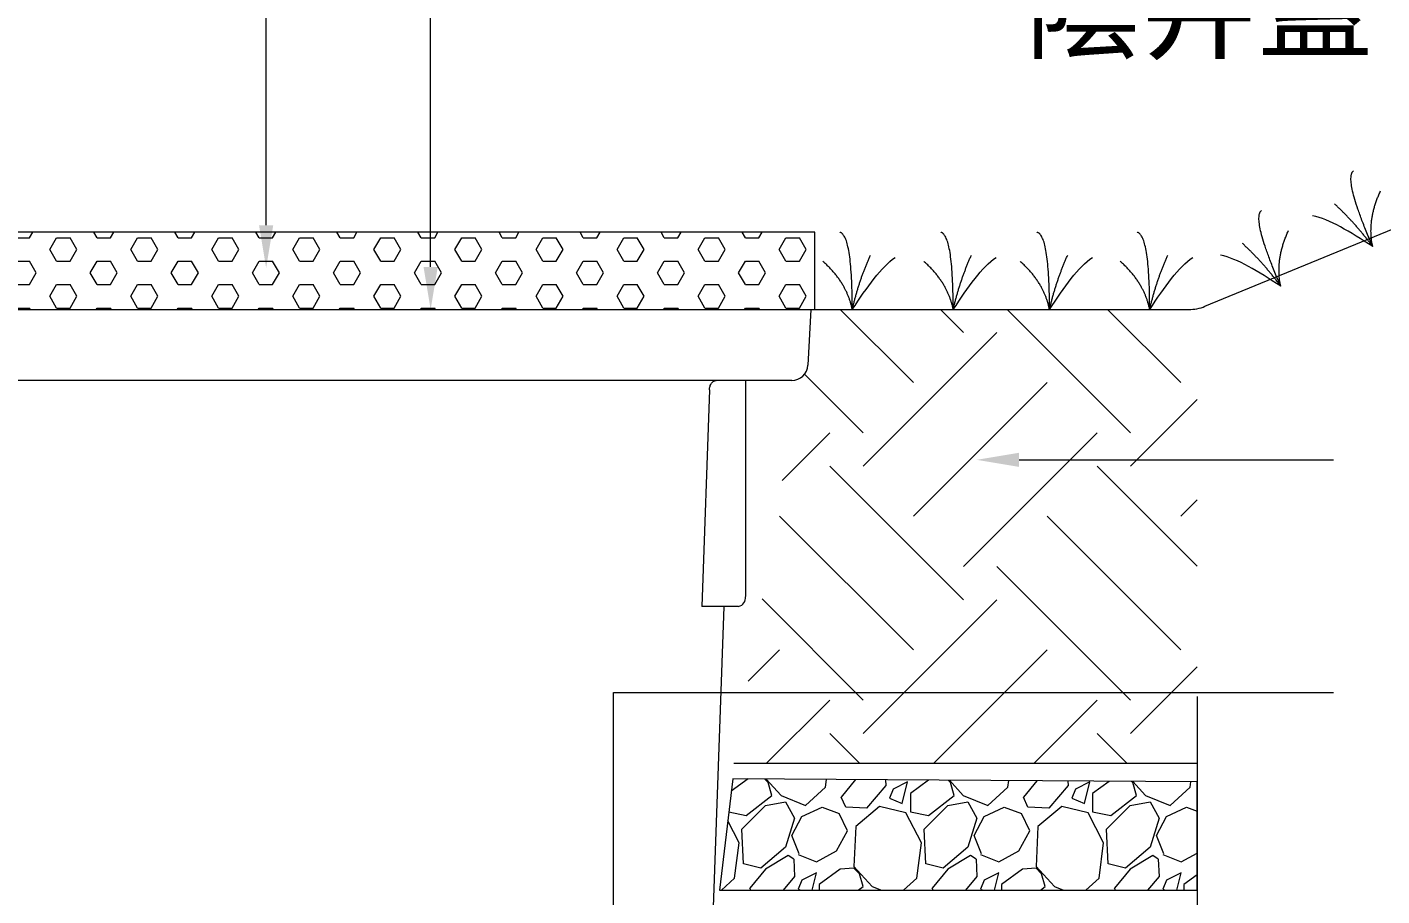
# Model space of a CAD drawing. Header units: millimetres. Extents: x 4229 to 8429, y -1187 to 1783.
# Drawn here: x 6259 to 6577.5, y -388 to -183.6 of the extents above; entities that cross this region are included whole.
import ezdxf

# ---------------------------------------------------------------- set-up
doc = ezdxf.new("R2010")
doc.units = ezdxf.units.MM
doc.styles.add('微軟正黑體-20', font='Microsoft JhengHei.ttf', dxfattribs={"height": 20})

msp = doc.modelspace()

# ---------------------------------------------------------------- hatches: boundary and pattern name
at = {"lineweight": 5}
h = msp.add_hatch(dxfattribs=at)
h.set_pattern_fill('HEX', color=256)
h.set_pattern_definition([(0, (-3106.6955, -51.702), (0, 5.4992613), [3.175, -6.35]), (120, (-3106.6955, -51.702), (-4.7625, -2.7496307), [3.175, -6.35]), (60, (-3103.5205, -51.702), (-4.7625, 2.7496307), [3.175, -6.35])])
h.paths.add_polyline_path([(6177.64, -231.86), (6177.64, -250.02), (6444.19, -250.02), (6444.19, -231.86)])

# ---------------------------------------------------------------- linework, layer by layer
for p, q in [((6315.18, -230.22), (6315.18, -125.18)), ((6535.87, -249.27), (6801.08, -139.74)), ((6353.85, -240.02), (6353.85, -179.14)), ((6443.23, -250.02), (6532.05, -250.02)), ((6492.19, -285.38), (6566.11, -285.38)), ((6396.86, -411.07), (6396.86, -340.14)), ((6396.86, -340.14), (6566.11, -340.14)), ((6534.04, -341.01), (6534.04, -428.64)), ((6534.04, -356.8), (6425.13, -356.8)), ((6424.85, -360.39), (6421.75, -386.61)), ((6534.04, -361.15), (6424.85, -360.39)), ((6534.04, -386.61), (6534.04, -361.15)), ((6421.75, -386.61), (6534.04, -386.61))]:
    msp.add_line(p, q, dxfattribs=at)
at = {"linetype": 'Continuous', "lineweight": 5}
for p, q in [((6177.64, -250.02), (6443.23, -250.02)), ((6443.23, -250.02), (6442.55, -263.12)), ((6467.32, -267.22), (6450.13, -250.02)), ((6479.11, -255.43), (6473.7, -250.02)), ((6518.4, -279.01), (6489.41, -250.02)), ((6530.18, -267.22), (6512.99, -250.02)), ((6455.53, -286.86), (6486.97, -255.43)), ((6438.76, -266.72), (6182.11, -266.72)), ((6427.86, -266.72), (6427.86, -317.56)), ((6455.53, -279.01), (6441.77, -265.24)), ((6467.32, -298.65), (6498.75, -267.22)), ((6419.38, -268.88), (6417.6, -319.84)), ((6518.4, -286.86), (6534.04, -271.22)), ((6436.47, -290.21), (6447.68, -279.01)), ((6479.11, -310.44), (6510.54, -279.01)), ((6479.11, -318.29), (6447.68, -286.86)), ((6534.04, -310.36), (6510.54, -286.86)), ((6530.18, -298.65), (6534.04, -294.8)), ((6467.32, -330.08), (6435.89, -298.65)), ((6530.18, -330.08), (6498.75, -298.65)), ((6518.4, -341.87), (6486.97, -310.44)), ((6455.53, -341.87), (6431.78, -318.11)), ((6455.53, -349.73), (6486.97, -318.29)), ((6422.74, -319.84), (6416.81, -489.59)), ((6426.25, -319.84), (6417.6, -319.84)), ((6428.53, -337.44), (6435.89, -330.08)), ((6472.03, -356.8), (6498.75, -330.08)), ((6518.4, -349.73), (6534.04, -334.09)), ((6432.74, -356.8), (6447.68, -341.87)), ((6495.61, -356.8), (6510.54, -341.87)), ((6454.75, -356.8), (6447.68, -349.73)), ((6517.61, -356.8), (6510.54, -349.73)), ((6428.46, -360.42), (6424.5, -363.35)), ((6433.21, -361.31), (6432.34, -360.44)), ((6432.69, -360.45), (6436.21, -364.31)), ((6434.06, -364.31), (6433.21, -361.31)), ((6441.99, -366.66), (6446.7, -362.38)), ((6446.7, -362.38), (6446.94, -360.54)), ((6453.7, -360.59), (6450.34, -364.74)), ((6460.84, -361.95), (6456.34, -367.31)), ((6460.77, -360.64), (6460.84, -361.95)), ((6462.56, -362.81), (6461.7, -364.95)), ((6465.98, -361.09), (6462.56, -362.81)), ((6464.7, -366.24), (6465.98, -361.09)), ((6470.91, -360.71), (6466.63, -363.88)), ((6476.05, -361.31), (6475.49, -360.74)), ((6475.81, -360.74), (6479.05, -364.31)), ((6476.91, -364.31), (6476.05, -361.31)), ((6484.84, -366.66), (6489.55, -362.38)), ((6489.55, -362.38), (6489.75, -360.84)), ((6496.31, -360.89), (6493.19, -364.74)), ((6503.69, -361.95), (6499.19, -367.31)), ((6503.64, -360.94), (6503.69, -361.95)), ((6505.4, -362.81), (6504.55, -364.95)), ((6508.83, -361.09), (6505.4, -362.81)), ((6507.55, -366.24), (6508.83, -361.09)), ((6513.36, -361), (6509.47, -363.88)), ((6518.9, -361.31), (6518.63, -361.04)), ((6519.76, -364.31), (6518.9, -361.31)), ((6518.93, -361.04), (6521.9, -364.31)), ((6527.68, -366.66), (6532.4, -362.38)), ((6532.4, -362.38), (6532.56, -361.14)), ((6428.06, -369.02), (6434.06, -364.31)), ((6432.56, -366.66), (6437.28, -365.81)), ((6436.21, -364.31), (6441.99, -366.66)), ((6437.28, -365.81), (6439.42, -369.66)), ((6451.42, -367.09), (6450.34, -364.74)), ((6461.7, -364.95), (6464.7, -366.24)), ((6466.63, -363.88), (6466.63, -368.16)), ((6470.91, -369.02), (6476.91, -364.31)), ((6475.41, -366.66), (6480.12, -365.81)), ((6479.05, -364.31), (6484.84, -366.66)), ((6480.12, -365.81), (6482.27, -369.66)), ((6494.26, -367.09), (6493.19, -364.74)), ((6504.55, -364.95), (6507.55, -366.24)), ((6509.47, -363.88), (6509.47, -368.16)), ((6513.76, -369.02), (6519.76, -364.31)), ((6518.26, -366.66), (6522.97, -365.81)), ((6521.9, -364.31), (6527.68, -366.66)), ((6522.97, -365.81), (6525.11, -369.66)), ((6423.93, -368.19), (6428.06, -369.02)), ((6426.99, -372.23), (6432.56, -366.66)), ((6438.78, -373.73), (6441.13, -369.24)), ((6441.13, -369.24), (6445.85, -367.09)), ((6445.85, -367.09), (6449.92, -368.59)), ((6451.84, -372.66), (6449.92, -368.59)), ((6456.34, -367.31), (6451.42, -367.09)), ((6459.34, -366.88), (6453.77, -371.59)), ((6465.56, -368.38), (6459.34, -366.88)), ((6469.2, -375.45), (6465.56, -368.38)), ((6466.63, -368.16), (6470.91, -369.02)), ((6469.84, -372.23), (6475.41, -366.66)), ((6481.62, -373.73), (6483.98, -369.24)), ((6483.98, -369.24), (6488.69, -367.09)), ((6488.69, -367.09), (6492.76, -368.59)), ((6494.69, -372.66), (6492.76, -368.59)), ((6499.19, -367.31), (6494.26, -367.09)), ((6502.19, -366.88), (6496.62, -371.59)), ((6508.4, -368.38), (6502.19, -366.88)), ((6512.05, -375.45), (6508.4, -368.38)), ((6509.47, -368.16), (6513.76, -369.02)), ((6512.69, -372.23), (6518.26, -366.66)), ((6524.47, -373.73), (6526.83, -369.24)), ((6526.83, -369.24), (6531.54, -367.09)), ((6531.54, -367.09), (6534.04, -368.01)), ((6426.35, -375.45), (6423.68, -370.27)), ((6427.42, -380.38), (6426.99, -372.23)), ((6439.42, -369.66), (6437.28, -376.52)), ((6453.77, -371.59), (6453.34, -381.02)), ((6470.27, -380.38), (6469.84, -372.23)), ((6482.27, -369.66), (6480.12, -376.52)), ((6496.62, -371.59), (6496.19, -381.02)), ((6513.12, -380.38), (6512.69, -372.23)), ((6525.11, -369.66), (6522.97, -376.52)), ((6425.28, -383.8), (6426.35, -375.45)), ((6440.49, -378.02), (6438.78, -373.73)), ((6449.27, -377.38), (6451.84, -372.66)), ((6468.13, -383.8), (6469.2, -375.45)), ((6483.34, -378.02), (6481.62, -373.73)), ((6492.12, -377.38), (6494.69, -372.66)), ((6510.97, -383.8), (6512.05, -375.45)), ((6526.18, -378.02), (6524.47, -373.73)), ((6437.28, -376.52), (6431.49, -381.45)), ((6437.92, -378.45), (6432.56, -381.66)), ((6439.2, -379.3), (6437.92, -378.45)), ((6440.28, -378.23), (6444.56, -379.95)), ((6444.56, -379.95), (6449.27, -377.38)), ((6480.12, -376.52), (6474.34, -381.45)), ((6480.77, -378.45), (6475.41, -381.66)), ((6482.05, -379.3), (6480.77, -378.45)), ((6483.12, -378.23), (6487.41, -379.95)), ((6487.41, -379.95), (6492.12, -377.38)), ((6522.97, -376.52), (6517.19, -381.45)), ((6523.61, -378.45), (6518.26, -381.66)), ((6524.9, -379.3), (6523.61, -378.45)), ((6525.97, -378.23), (6530.26, -379.95)), ((6530.26, -379.95), (6534.04, -377.88)), ((6431.49, -381.45), (6427.42, -380.38)), ((6432.56, -381.66), (6428.92, -386.16)), ((6439.2, -379.3), (6439.42, -383.37)), ((6450.13, -381.66), (6445.2, -385.3)), ((6453.34, -381.45), (6450.13, -381.66)), ((6453.34, -381.02), (6457.63, -385.73)), ((6454.63, -382.73), (6453.34, -381.45)), ((6474.34, -381.45), (6470.27, -380.38)), ((6475.41, -381.66), (6471.77, -386.16)), ((6482.05, -379.3), (6482.27, -383.37)), ((6492.98, -381.66), (6488.05, -385.3)), ((6496.19, -381.45), (6492.98, -381.66)), ((6496.19, -381.02), (6500.48, -385.73)), ((6497.48, -382.73), (6496.19, -381.45)), ((6517.19, -381.45), (6513.12, -380.38)), ((6518.26, -381.66), (6514.62, -386.16)), ((6524.9, -379.3), (6525.11, -383.37)), ((6422.19, -386.61), (6425.28, -383.8)), ((6439.42, -383.37), (6436.7, -386.61)), ((6441.13, -384.23), (6440.28, -386.37)), ((6444.56, -382.52), (6441.13, -384.23)), ((6443.54, -386.61), (6444.56, -382.52)), ((6445.2, -385.3), (6445.2, -386.61)), ((6455.49, -385.73), (6454.63, -382.73)), ((6465.03, -386.61), (6468.13, -383.8)), ((6482.27, -383.37), (6479.54, -386.61)), ((6483.98, -384.23), (6483.12, -386.37)), ((6487.41, -382.52), (6483.98, -384.23)), ((6486.38, -386.61), (6487.41, -382.52)), ((6488.05, -385.3), (6488.05, -386.61)), ((6498.33, -385.73), (6497.48, -382.73)), ((6507.88, -386.61), (6510.97, -383.8)), ((6525.11, -383.37), (6522.39, -386.61)), ((6526.83, -384.23), (6525.97, -386.37)), ((6530.26, -382.52), (6526.83, -384.23)), ((6529.23, -386.61), (6530.26, -382.52)), ((6534.04, -382.98), (6530.9, -385.3)), ((6530.9, -385.3), (6530.9, -386.61)), ((6429.13, -386.61), (6428.92, -386.16)), ((6440.28, -386.37), (6440.84, -386.61)), ((6454.36, -386.61), (6455.49, -385.73)), ((6457.63, -385.73), (6459.8, -386.61)), ((6471.98, -386.61), (6471.77, -386.16)), ((6483.12, -386.37), (6483.68, -386.61)), ((6497.21, -386.61), (6498.33, -385.73)), ((6500.48, -385.73), (6502.64, -386.61)), ((6514.82, -386.61), (6514.62, -386.16)), ((6525.97, -386.37), (6526.53, -386.61))]:
    msp.add_line(p, q, dxfattribs=at)
at = {"lineweight": 5}
msp.add_lwpolyline([(6177.64, -250.02), (6444.19, -250.02), (6444.19, -231.86), (6177.64, -231.86)], close=True, dxfattribs=at)
msp.add_arc((6532.05, -240.02), 10, 270, 292.4395, dxfattribs=at)
at = {"linetype": 'Continuous', "lineweight": 5}
for centre, radius, start, end in [((6438.76, -262.92), 3.79, 270, 357), ((6425.85, -317.85), 2.03, 281.4218, 8.0495)]:
    msp.add_arc(centre, radius, start, end, dxfattribs=at)
at = {"lineweight": 5}
for points, degree in [([(6575.3, -235.24), (6568.4, -219.21), (6570.8, -217.4)], 2), ([(6575.3, -235.24), (6573.94, -228.93), (6577.16, -222.11)], 2), ([(6575.3, -235.24), (6571.23, -229.71), (6566.3, -225.16)], 2), ([(6553.67, -244.54), (6546.78, -228.51), (6549.17, -226.71)], 2), ([(6575.3, -235.24), (6569.99, -231.8), (6565.11, -228.72), (6561.15, -227.96)], 3), ([(6452.96, -250.02), (6452.96, -232.57), (6450.04, -231.86)], 2), ([(6476.69, -250.02), (6476.69, -232.57), (6473.77, -231.86)], 2), ([(6499.32, -250.02), (6499.32, -232.57), (6496.41, -231.86)], 2), ([(6522.87, -250.02), (6522.87, -232.57), (6519.95, -231.86)], 2), ([(6553.67, -244.54), (6552.32, -238.23), (6555.54, -231.41)], 2), ([(6553.67, -244.54), (6549.61, -239.01), (6544.67, -234.47)], 2), ([(6452.96, -250.02), (6451.71, -243.69), (6446.06, -238.7)], 2), ([(6452.96, -250.02), (6454.51, -243.33), (6457.24, -237.21)], 2), ([(6452.96, -250.02), (6456.47, -244.76), (6459.74, -240), (6463.08, -237.75)], 3), ([(6476.69, -250.02), (6475.44, -243.69), (6469.78, -238.7)], 2), ([(6476.69, -250.02), (6478.23, -243.33), (6480.97, -237.21)], 2), ([(6476.69, -250.02), (6480.2, -244.76), (6483.47, -240), (6486.8, -237.75)], 3), ([(6499.32, -250.02), (6498.08, -243.69), (6492.42, -238.7)], 2), ([(6499.32, -250.02), (6500.87, -243.33), (6503.61, -237.21)], 2), ([(6499.32, -250.02), (6502.84, -244.76), (6506.11, -240), (6509.44, -237.75)], 3), ([(6522.87, -250.02), (6521.62, -243.69), (6515.96, -238.7)], 2), ([(6522.87, -250.02), (6524.41, -243.33), (6527.15, -237.21)], 2), ([(6522.87, -250.02), (6526.38, -244.76), (6529.65, -240), (6532.98, -237.75)], 3), ([(6553.67, -244.54), (6548.37, -241.1), (6543.48, -238.02), (6539.53, -237.26)], 3)]:
    msp.add_open_spline(points, degree=degree, dxfattribs=at)
at = {"linetype": 'Continuous', "lineweight": 5}
msp.add_open_spline([(6419.38, -268.88), (6419.39, -268.74), (6419.4, -268.6), (6419.45, -268.32), (6419.48, -268.18), (6419.57, -267.92), (6419.62, -267.79), (6419.74, -267.56), (6419.81, -267.45), (6419.95, -267.25), (6420.03, -267.16), (6420.21, -267), (6420.3, -266.94), (6420.58, -266.78), (6420.79, -266.72), (6420.99, -266.72)], degree=3, knots=[0, 0, 0, 0, 0.125, 0.125, 0.25, 0.25, 0.375, 0.375, 0.5, 0.5, 0.625, 0.625, 0.75, 0.75, 1, 1, 1, 1], dxfattribs=at)
at = {"lineweight": 5}
for points in [[(6316.85, -230.22), (6315.18, -240.22), (6313.52, -230.22)], [(6355.52, -240.02), (6353.85, -250.02), (6352.18, -240.02)], [(6492.19, -287.05), (6482.19, -285.38), (6492.19, -283.71)]]:
    msp.add_solid(points, dxfattribs=at)

# ---------------------------------------------------------------- texts
at = {"lineweight": 5, "style": '微軟正黑體-20'}
msp.add_text('陰井蓋', height=20, dxfattribs=at).set_placement((6493.55, -188.93))

doc.saveas('drawing.dxf')
